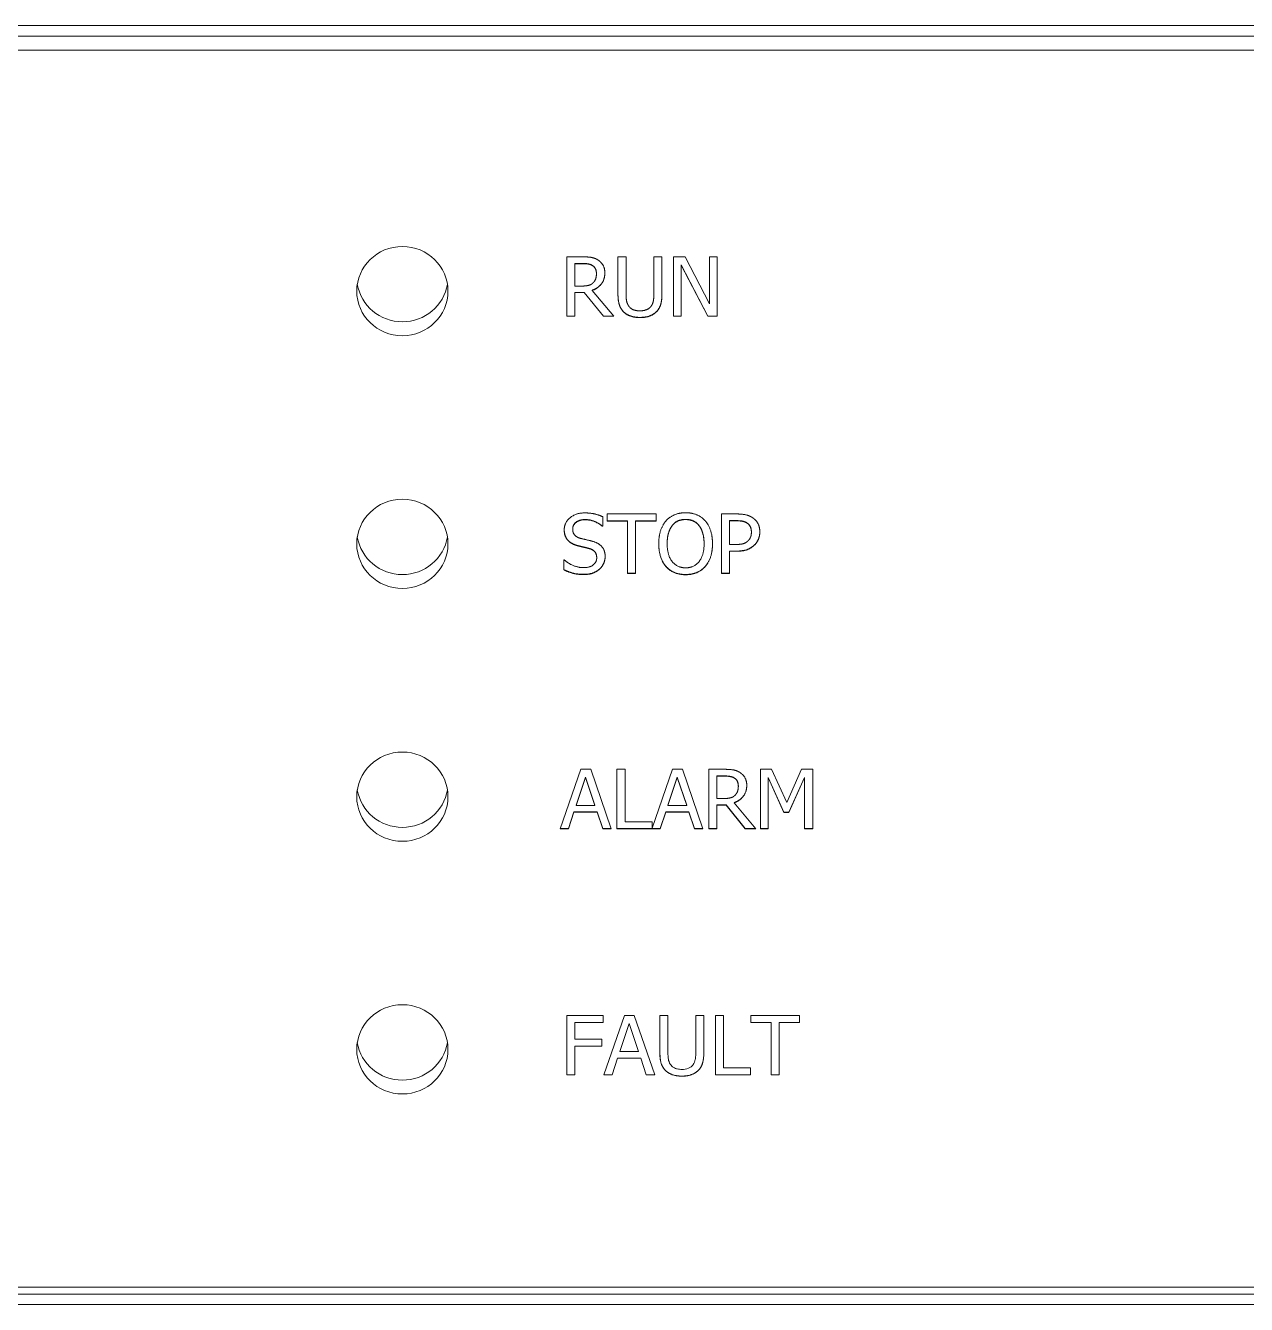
# Model space of a CAD drawing. Header units: millimetres. Extents: x 4969 to 37601, y -771 to 6478.
# Drawn here: x 28386.8 to 28426.96, y 1569.26 to 1611.32 of the extents above; entities that cross this region are included whole.
import ezdxf

# ---------------------------------------------------------------- set-up
doc = ezdxf.new("R2010")
doc.units = ezdxf.units.MM
doc.header["$LTSCALE"] = 7
doc.header["$MEASUREMENT"] = 0
doc.layers.add('REMOTE BOX ASSY(OP)$0$가시적인 것(ISO)', color=3, linetype='CONTINUOUS', lineweight=5)

msp = doc.modelspace()

# ---------------------------------------------------------------- linework, layer by layer
at = {"layer": 'REMOTE BOX ASSY(OP)$0$가시적인 것(ISO)'}
for p, q in [((28342.492, 1611.325, -0.01), (28726.492, 1611.325, -0.01)), ((28343.992, 1610.973, -0.01), (28724.992, 1610.973, -0.01)), ((28724.992, 1610.515, -0.01), (28343.992, 1610.515, -0.01)), ((28404.602, 1603.719, -0.01), (28405.117, 1603.719, -0.01)), ((28404.602, 1601.763, -0.01), (28404.602, 1603.719, -0.01)), ((28405.132, 1603.5, -0.01), (28404.867, 1603.5, -0.01)), ((28404.867, 1603.494, -0.01), (28404.867, 1603.5, -0.01)), ((28405.132, 1603.494, -0.01), (28404.867, 1603.494, -0.01)), ((28404.867, 1603.494, -0.01), (28404.867, 1602.758, -0.01)), ((28406.284, 1603.719, -0.01), (28406.55, 1603.719, -0.01)), ((28406.284, 1602.498, -0.01), (28406.284, 1603.719, -0.01)), ((28406.55, 1603.719, -0.01), (28406.55, 1602.498, -0.01)), ((28407.466, 1603.719, -0.01), (28407.731, 1603.719, -0.01)), ((28407.466, 1602.492, -0.01), (28407.466, 1603.719, -0.01)), ((28407.731, 1603.719, -0.01), (28407.731, 1602.498, -0.01)), ((28408.112, 1603.719, -0.01), (28408.49, 1603.719, -0.01)), ((28408.112, 1601.763, -0.01), (28408.112, 1603.719, -0.01)), ((28408.36, 1603.449, -0.01), (28408.36, 1603.456, -0.01)), ((28409.245, 1601.769, -0.01), (28408.36, 1603.456, -0.01)), ((28408.36, 1603.449, -0.01), (28408.36, 1601.763, -0.01)), ((28409.245, 1601.763, -0.01), (28408.36, 1603.449, -0.01)), ((28408.49, 1603.719, -0.01), (28409.295, 1602.17, -0.01)), ((28409.295, 1603.719, -0.01), (28409.543, 1603.719, -0.01)), ((28409.295, 1602.17, -0.01), (28409.295, 1603.719, -0.01)), ((28409.543, 1603.719, -0.01), (28409.543, 1601.763, -0.01)), ((28405.576, 1603.167, -0.01), (28405.576, 1603.173, -0.01)), ((28404.867, 1602.758, -0.01), (28405.101, 1602.758, -0.01)), ((28404.867, 1602.541, -0.01), (28404.867, 1602.547, -0.01)), ((28405.172, 1602.547, -0.01), (28404.867, 1602.547, -0.01)), ((28404.867, 1602.541, -0.01), (28404.867, 1601.763, -0.01)), ((28405.172, 1602.541, -0.01), (28404.867, 1602.541, -0.01)), ((28405.172, 1602.541, -0.01), (28405.172, 1602.547, -0.01)), ((28405.804, 1601.769, -0.01), (28405.172, 1602.547, -0.01)), ((28405.804, 1601.763, -0.01), (28405.172, 1602.541, -0.01)), ((28405.438, 1602.614, -0.01), (28405.438, 1602.62, -0.01)), ((28405.438, 1602.614, -0.01), (28406.149, 1601.763, -0.01)), ((28404.867, 1601.769, -0.01), (28404.602, 1601.769, -0.01)), ((28404.867, 1601.763, -0.01), (28404.602, 1601.763, -0.01)), ((28405.804, 1601.763, -0.01), (28405.804, 1601.769, -0.01)), ((28406.144, 1601.769, -0.01), (28405.804, 1601.769, -0.01)), ((28406.149, 1601.763, -0.01), (28405.804, 1601.763, -0.01)), ((28408.36, 1601.769, -0.01), (28408.112, 1601.769, -0.01)), ((28408.36, 1601.763, -0.01), (28408.112, 1601.763, -0.01)), ((28409.245, 1601.763, -0.01), (28409.245, 1601.769, -0.01)), ((28409.543, 1601.769, -0.01), (28409.245, 1601.769, -0.01)), ((28409.543, 1601.763, -0.01), (28409.245, 1601.763, -0.01)), ((28405.785, 1595.17, -0.01), (28405.785, 1594.859, -0.01)), ((28405.929, 1595.262, -0.01), (28407.537, 1595.262, -0.01)), ((28405.929, 1595.03, -0.01), (28405.929, 1595.262, -0.01)), ((28406.6, 1595.037, -0.01), (28405.929, 1595.037, -0.01)), ((28406.6, 1595.03, -0.01), (28405.929, 1595.03, -0.01)), ((28406.6, 1595.03, -0.01), (28406.6, 1595.037, -0.01)), ((28406.6, 1593.306, -0.01), (28406.6, 1595.03, -0.01)), ((28406.866, 1595.03, -0.01), (28406.866, 1595.037, -0.01)), ((28407.537, 1595.037, -0.01), (28406.866, 1595.037, -0.01)), ((28406.866, 1595.03, -0.01), (28406.866, 1593.306, -0.01)), ((28407.537, 1595.03, -0.01), (28406.866, 1595.03, -0.01)), ((28407.537, 1595.262, -0.01), (28407.537, 1595.03, -0.01)), ((28409.686, 1595.262, -0.01), (28410.188, 1595.262, -0.01)), ((28409.686, 1593.306, -0.01), (28409.686, 1595.262, -0.01)), ((28410.172, 1595.043, -0.01), (28409.952, 1595.043, -0.01)), ((28409.952, 1595.037, -0.01), (28409.952, 1595.043, -0.01)), ((28410.172, 1595.037, -0.01), (28409.952, 1595.037, -0.01)), ((28409.952, 1595.037, -0.01), (28409.952, 1594.257, -0.01)), ((28404.795, 1594.764, -0.01), (28404.795, 1594.77, -0.01)), ((28405.765, 1594.859, -0.01), (28405.765, 1594.866, -0.01)), ((28405.785, 1594.866, -0.01), (28405.765, 1594.866, -0.01)), ((28405.785, 1594.859, -0.01), (28405.765, 1594.859, -0.01)), ((28410.673, 1594.664, -0.01), (28410.673, 1594.671, -0.01)), ((28407.903, 1594.284, -0.01), (28407.903, 1594.29, -0.01)), ((28409.117, 1594.284, -0.01), (28409.117, 1594.29, -0.01)), ((28409.952, 1594.257, -0.01), (28410.133, 1594.257, -0.01)), ((28404.503, 1593.75, -0.01), (28404.522, 1593.75, -0.01)), ((28404.503, 1593.423, -0.01), (28404.503, 1593.75, -0.01)), ((28405.585, 1593.822, -0.01), (28405.585, 1593.829, -0.01)), ((28409.952, 1594.035, -0.01), (28409.952, 1594.041, -0.01)), ((28410.177, 1594.041, -0.01), (28409.952, 1594.041, -0.01)), ((28409.952, 1594.035, -0.01), (28409.952, 1593.306, -0.01)), ((28410.177, 1594.035, -0.01), (28409.952, 1594.035, -0.01)), ((28406.866, 1593.312, -0.01), (28406.6, 1593.312, -0.01)), ((28406.866, 1593.306, -0.01), (28406.6, 1593.306, -0.01)), ((28409.952, 1593.312, -0.01), (28409.686, 1593.312, -0.01)), ((28409.952, 1593.306, -0.01), (28409.686, 1593.306, -0.01)), ((28404.386, 1584.908, -0.01), (28405.06, 1586.864, -0.01)), ((28405.218, 1586.604, -0.01), (28404.91, 1585.683, -0.01)), ((28405.218, 1586.598, -0.01), (28404.91, 1585.676, -0.01)), ((28405.06, 1586.864, -0.01), (28405.388, 1586.864, -0.01)), ((28405.218, 1586.598, -0.01), (28405.218, 1586.604, -0.01)), ((28405.527, 1585.683, -0.01), (28405.218, 1586.604, -0.01)), ((28405.527, 1585.676, -0.01), (28405.218, 1586.598, -0.01)), ((28405.388, 1586.864, -0.01), (28406.062, 1584.908, -0.01)), ((28406.252, 1586.864, -0.01), (28406.517, 1586.864, -0.01)), ((28406.252, 1584.908, -0.01), (28406.252, 1586.864, -0.01)), ((28406.517, 1586.864, -0.01), (28406.517, 1585.139, -0.01)), ((28407.41, 1584.926, -0.01), (28408.078, 1586.864, -0.01)), ((28408.235, 1586.604, -0.01), (28407.927, 1585.683, -0.01)), ((28408.235, 1586.598, -0.01), (28407.927, 1585.676, -0.01)), ((28408.078, 1586.864, -0.01), (28408.406, 1586.864, -0.01)), ((28408.235, 1586.598, -0.01), (28408.235, 1586.604, -0.01)), ((28408.545, 1585.683, -0.01), (28408.235, 1586.604, -0.01)), ((28408.545, 1585.676, -0.01), (28408.235, 1586.598, -0.01)), ((28408.406, 1586.864, -0.01), (28409.08, 1584.908, -0.01)), ((28409.269, 1586.864, -0.01), (28409.785, 1586.864, -0.01)), ((28409.269, 1584.908, -0.01), (28409.269, 1586.864, -0.01)), ((28409.799, 1586.645, -0.01), (28409.535, 1586.645, -0.01)), ((28409.535, 1586.639, -0.01), (28409.535, 1586.645, -0.01)), ((28409.799, 1586.639, -0.01), (28409.535, 1586.639, -0.01)), ((28409.535, 1586.639, -0.01), (28409.535, 1585.903, -0.01)), ((28410.976, 1586.864, -0.01), (28411.339, 1586.864, -0.01)), ((28410.976, 1584.908, -0.01), (28410.976, 1586.864, -0.01)), ((28411.224, 1586.593, -0.01), (28411.224, 1586.599, -0.01)), ((28411.741, 1585.453, -0.01), (28411.224, 1586.599, -0.01)), ((28411.224, 1586.593, -0.01), (28411.224, 1584.908, -0.01)), ((28411.741, 1585.447, -0.01), (28411.224, 1586.593, -0.01)), ((28411.339, 1586.864, -0.01), (28411.838, 1585.775, -0.01)), ((28411.838, 1585.775, -0.01), (28412.321, 1586.864, -0.01)), ((28412.425, 1586.599, -0.01), (28411.903, 1585.453, -0.01)), ((28412.425, 1586.593, -0.01), (28411.903, 1585.447, -0.01)), ((28412.321, 1586.864, -0.01), (28412.691, 1586.864, -0.01)), ((28412.425, 1586.593, -0.01), (28412.425, 1586.599, -0.01)), ((28412.425, 1584.908, -0.01), (28412.425, 1586.593, -0.01)), ((28412.691, 1586.864, -0.01), (28412.691, 1584.908, -0.01)), ((28410.244, 1586.312, -0.01), (28410.244, 1586.318, -0.01)), ((28404.91, 1585.676, -0.01), (28404.91, 1585.683, -0.01)), ((28404.91, 1585.676, -0.01), (28405.527, 1585.676, -0.01)), ((28405.527, 1585.676, -0.01), (28405.527, 1585.683, -0.01)), ((28407.927, 1585.676, -0.01), (28407.927, 1585.683, -0.01)), ((28407.927, 1585.676, -0.01), (28408.545, 1585.676, -0.01)), ((28408.545, 1585.676, -0.01), (28408.545, 1585.683, -0.01)), ((28409.535, 1585.903, -0.01), (28409.769, 1585.903, -0.01)), ((28409.535, 1585.686, -0.01), (28409.535, 1585.692, -0.01)), ((28409.84, 1585.692, -0.01), (28409.535, 1585.692, -0.01)), ((28409.535, 1585.686, -0.01), (28409.535, 1584.908, -0.01)), ((28409.84, 1585.686, -0.01), (28409.535, 1585.686, -0.01)), ((28409.84, 1585.686, -0.01), (28409.84, 1585.692, -0.01)), ((28410.472, 1584.914, -0.01), (28409.84, 1585.692, -0.01)), ((28410.472, 1584.908, -0.01), (28409.84, 1585.686, -0.01)), ((28410.106, 1585.759, -0.01), (28410.106, 1585.765, -0.01)), ((28410.106, 1585.759, -0.01), (28410.817, 1584.908, -0.01)), ((28404.837, 1585.461, -0.01), (28404.655, 1584.914, -0.01)), ((28404.837, 1585.455, -0.01), (28404.655, 1584.908, -0.01)), ((28404.837, 1585.455, -0.01), (28404.837, 1585.461, -0.01)), ((28405.6, 1585.461, -0.01), (28404.837, 1585.461, -0.01)), ((28405.6, 1585.455, -0.01), (28404.837, 1585.455, -0.01)), ((28405.6, 1585.455, -0.01), (28405.6, 1585.461, -0.01)), ((28405.782, 1584.914, -0.01), (28405.6, 1585.461, -0.01)), ((28405.782, 1584.908, -0.01), (28405.6, 1585.455, -0.01)), ((28407.855, 1585.461, -0.01), (28407.673, 1584.914, -0.01)), ((28407.855, 1585.455, -0.01), (28407.673, 1584.908, -0.01)), ((28407.855, 1585.455, -0.01), (28407.855, 1585.461, -0.01)), ((28408.618, 1585.461, -0.01), (28407.855, 1585.461, -0.01)), ((28408.618, 1585.455, -0.01), (28407.855, 1585.455, -0.01)), ((28408.618, 1585.455, -0.01), (28408.618, 1585.461, -0.01)), ((28408.799, 1584.914, -0.01), (28408.618, 1585.461, -0.01)), ((28408.799, 1584.908, -0.01), (28408.618, 1585.455, -0.01)), ((28411.741, 1585.447, -0.01), (28411.741, 1585.453, -0.01)), ((28411.903, 1585.453, -0.01), (28411.741, 1585.453, -0.01)), ((28411.903, 1585.447, -0.01), (28411.741, 1585.447, -0.01)), ((28411.903, 1585.447, -0.01), (28411.903, 1585.453, -0.01)), ((28404.655, 1584.908, -0.01), (28404.386, 1584.908, -0.01)), ((28404.655, 1584.914, -0.01), (28404.388, 1584.914, -0.01)), ((28404.655, 1584.908, -0.01), (28404.655, 1584.914, -0.01)), ((28405.782, 1584.908, -0.01), (28405.782, 1584.914, -0.01)), ((28406.06, 1584.914, -0.01), (28405.782, 1584.914, -0.01)), ((28406.062, 1584.908, -0.01), (28405.782, 1584.908, -0.01)), ((28407.673, 1584.914, -0.01), (28406.252, 1584.914, -0.01)), ((28407.673, 1584.908, -0.01), (28406.252, 1584.908, -0.01)), ((28406.517, 1585.139, -0.01), (28407.41, 1585.139, -0.01)), ((28407.41, 1585.139, -0.01), (28407.41, 1584.926, -0.01)), ((28407.673, 1584.908, -0.01), (28407.673, 1584.914, -0.01)), ((28408.799, 1584.908, -0.01), (28408.799, 1584.914, -0.01)), ((28409.078, 1584.914, -0.01), (28408.799, 1584.914, -0.01)), ((28409.08, 1584.908, -0.01), (28408.799, 1584.908, -0.01)), ((28409.535, 1584.914, -0.01), (28409.269, 1584.914, -0.01)), ((28409.535, 1584.908, -0.01), (28409.269, 1584.908, -0.01)), ((28410.472, 1584.908, -0.01), (28410.472, 1584.914, -0.01)), ((28410.812, 1584.914, -0.01), (28410.472, 1584.914, -0.01)), ((28410.817, 1584.908, -0.01), (28410.472, 1584.908, -0.01)), ((28411.224, 1584.914, -0.01), (28410.976, 1584.914, -0.01)), ((28411.224, 1584.908, -0.01), (28410.976, 1584.908, -0.01)), ((28412.691, 1584.914, -0.01), (28412.425, 1584.914, -0.01)), ((28412.691, 1584.908, -0.01), (28412.425, 1584.908, -0.01)), ((28404.602, 1576.813, -0.01), (28404.602, 1578.769, -0.01)), ((28404.602, 1578.769, -0.01), (28405.798, 1578.769, -0.01)), ((28404.867, 1578.538, -0.01), (28404.867, 1578.54, -0.01)), ((28405.798, 1578.54, -0.01), (28404.867, 1578.54, -0.01)), ((28404.867, 1578.538, -0.01), (28404.867, 1577.986, -0.01)), ((28405.798, 1578.538, -0.01), (28404.867, 1578.538, -0.01)), ((28405.798, 1578.769, -0.01), (28405.798, 1578.538, -0.01)), ((28405.82, 1576.813, -0.01), (28406.495, 1578.769, -0.01)), ((28406.495, 1578.769, -0.01), (28406.822, 1578.769, -0.01)), ((28406.822, 1578.769, -0.01), (28407.496, 1576.813, -0.01)), ((28407.662, 1578.769, -0.01), (28407.927, 1578.769, -0.01)), ((28407.662, 1577.549, -0.01), (28407.662, 1578.769, -0.01)), ((28407.927, 1578.769, -0.01), (28407.927, 1577.549, -0.01)), ((28408.843, 1577.542, -0.01), (28408.843, 1578.769, -0.01)), ((28408.843, 1578.769, -0.01), (28409.109, 1578.769, -0.01)), ((28409.109, 1578.769, -0.01), (28409.109, 1577.549, -0.01)), ((28409.49, 1578.769, -0.01), (28409.756, 1578.769, -0.01)), ((28409.49, 1576.813, -0.01), (28409.49, 1578.769, -0.01)), ((28409.756, 1578.769, -0.01), (28409.756, 1577.044, -0.01)), ((28410.654, 1578.769, -0.01), (28412.261, 1578.769, -0.01)), ((28410.654, 1578.538, -0.01), (28410.654, 1578.769, -0.01)), ((28411.325, 1578.54, -0.01), (28410.654, 1578.54, -0.01)), ((28411.325, 1578.538, -0.01), (28410.654, 1578.538, -0.01)), ((28411.325, 1578.538, -0.01), (28411.325, 1578.54, -0.01)), ((28411.325, 1576.813, -0.01), (28411.325, 1578.538, -0.01)), ((28412.261, 1578.54, -0.01), (28411.59, 1578.54, -0.01)), ((28411.59, 1578.538, -0.01), (28411.59, 1578.54, -0.01)), ((28412.261, 1578.538, -0.01), (28411.59, 1578.538, -0.01)), ((28411.59, 1578.538, -0.01), (28411.59, 1576.813, -0.01)), ((28412.261, 1578.769, -0.01), (28412.261, 1578.538, -0.01)), ((28406.652, 1578.505, -0.01), (28406.344, 1577.584, -0.01)), ((28406.652, 1578.503, -0.01), (28406.344, 1577.582, -0.01)), ((28406.961, 1577.584, -0.01), (28406.652, 1578.505, -0.01)), ((28406.652, 1578.503, -0.01), (28406.652, 1578.505, -0.01)), ((28406.961, 1577.582, -0.01), (28406.652, 1578.503, -0.01)), ((28404.867, 1577.986, -0.01), (28405.759, 1577.986, -0.01)), ((28405.759, 1577.757, -0.01), (28404.867, 1577.757, -0.01)), ((28404.867, 1577.755, -0.01), (28404.867, 1577.757, -0.01)), ((28405.759, 1577.755, -0.01), (28404.867, 1577.755, -0.01)), ((28404.867, 1577.755, -0.01), (28404.867, 1576.813, -0.01)), ((28405.759, 1577.986, -0.01), (28405.759, 1577.755, -0.01)), ((28406.271, 1577.362, -0.01), (28406.09, 1576.815, -0.01)), ((28406.271, 1577.36, -0.01), (28406.09, 1576.813, -0.01)), ((28407.034, 1577.362, -0.01), (28406.271, 1577.362, -0.01)), ((28406.271, 1577.36, -0.01), (28406.271, 1577.362, -0.01)), ((28407.034, 1577.36, -0.01), (28406.271, 1577.36, -0.01)), ((28406.344, 1577.582, -0.01), (28406.344, 1577.584, -0.01)), ((28406.344, 1577.582, -0.01), (28406.961, 1577.582, -0.01)), ((28406.961, 1577.582, -0.01), (28406.961, 1577.584, -0.01)), ((28407.216, 1576.815, -0.01), (28407.034, 1577.362, -0.01)), ((28407.034, 1577.36, -0.01), (28407.034, 1577.362, -0.01)), ((28407.216, 1576.813, -0.01), (28407.034, 1577.36, -0.01)), ((28409.756, 1577.044, -0.01), (28410.649, 1577.044, -0.01)), ((28410.649, 1577.044, -0.01), (28410.649, 1576.813, -0.01)), ((28404.867, 1576.815, -0.01), (28404.602, 1576.815, -0.01)), ((28404.867, 1576.813, -0.01), (28404.602, 1576.813, -0.01)), ((28406.09, 1576.813, -0.01), (28405.82, 1576.813, -0.01)), ((28406.09, 1576.815, -0.01), (28405.821, 1576.815, -0.01)), ((28406.09, 1576.813, -0.01), (28406.09, 1576.815, -0.01)), ((28407.496, 1576.815, -0.01), (28407.216, 1576.815, -0.01)), ((28407.216, 1576.813, -0.01), (28407.216, 1576.815, -0.01)), ((28407.496, 1576.813, -0.01), (28407.216, 1576.813, -0.01)), ((28410.649, 1576.815, -0.01), (28409.49, 1576.815, -0.01)), ((28410.649, 1576.813, -0.01), (28409.49, 1576.813, -0.01)), ((28411.59, 1576.815, -0.01), (28411.325, 1576.815, -0.01)), ((28411.59, 1576.813, -0.01), (28411.325, 1576.813, -0.01)), ((28724.992, 1569.829, -0.01), (28343.992, 1569.829, -0.01)), ((28342.492, 1569.597, -0.01), (28726.492, 1569.597, -0.01)), ((28726.492, 1569.265, -0.01), (28342.492, 1569.265, -0.01))]:
    msp.add_line(p, q, dxfattribs=at)
for centre, major_axis in [((28399.192, 1602.592, -0.01), (-1.5, 0)), ((28399.192, 1594.278, -0.01), (-1.5, 0)), ((28399.192, 1585.964, -0.01), (-1.5, 0)), ((28399.192, 1577.654, -0.01), (1.5, 0))]:
    msp.add_ellipse(centre, major_axis=major_axis, ratio=0.978148, dxfattribs=at)
for centre, start_param, end_param in [((28399.192, 1603.05, -0.01), 0.156513, 2.98508), ((28399.192, 1594.736, -0.01), 0.156513, 2.98508), ((28399.192, 1586.421, -0.01), 0.156513, 2.98508), ((28399.192, 1578.107, -0.01), 0.155079, 2.986514)]:
    msp.add_ellipse(centre, major_axis=(-1.5, 0), ratio=0.978148, start_param=start_param, end_param=end_param, dxfattribs=at)
for points in [[(28405.117, 1603.719, -0.01), (28405.289, 1603.719, -0.01), (28405.521, 1603.682, -0.01), (28405.626, 1603.616, -0.01)], [(28405.449, 1603.433, -0.01), (28405.393, 1603.47, -0.01), (28405.242, 1603.5, -0.01), (28405.132, 1603.5, -0.01)], [(28405.449, 1603.427, -0.01), (28405.393, 1603.464, -0.01), (28405.242, 1603.494, -0.01), (28405.132, 1603.494, -0.01)], [(28405.576, 1603.173, -0.01), (28405.576, 1603.259, -0.01), (28405.514, 1603.391, -0.01), (28405.449, 1603.433, -0.01)], [(28405.576, 1603.167, -0.01), (28405.576, 1603.253, -0.01), (28405.514, 1603.384, -0.01), (28405.449, 1603.427, -0.01)], [(28405.626, 1603.616, -0.01), (28405.731, 1603.549, -0.01), (28405.853, 1603.342, -0.01), (28405.853, 1603.188, -0.01)], [(28405.853, 1603.188, -0.01), (28405.853, 1602.974, -0.01), (28405.629, 1602.684, -0.01), (28405.438, 1602.614, -0.01)], [(28405.462, 1602.86, -0.01), (28405.521, 1602.914, -0.01), (28405.576, 1603.066, -0.01), (28405.576, 1603.167, -0.01)], [(28405.101, 1602.758, -0.01), (28405.216, 1602.758, -0.01), (28405.399, 1602.798, -0.01), (28405.462, 1602.86, -0.01)], [(28406.475, 1601.908, -0.01), (28406.37, 1602.01, -0.01), (28406.284, 1602.295, -0.01), (28406.284, 1602.504, -0.01)], [(28407.731, 1602.504, -0.01), (28407.731, 1602.3, -0.01), (28407.647, 1602.008, -0.01), (28407.54, 1601.908, -0.01)], [(28406.475, 1601.902, -0.01), (28406.37, 1602.004, -0.01), (28406.284, 1602.289, -0.01), (28406.284, 1602.498, -0.01)], [(28406.55, 1602.498, -0.01), (28406.55, 1602.362, -0.01), (28406.585, 1602.178, -0.01), (28406.636, 1602.103, -0.01)], [(28406.636, 1602.103, -0.01), (28406.689, 1602.024, -0.01), (28406.874, 1601.943, -0.01), (28407.007, 1601.943, -0.01)], [(28407.007, 1601.943, -0.01), (28407.132, 1601.943, -0.01), (28407.326, 1602.024, -0.01), (28407.38, 1602.103, -0.01)], [(28407.38, 1602.103, -0.01), (28407.43, 1602.178, -0.01), (28407.466, 1602.36, -0.01), (28407.466, 1602.492, -0.01)], [(28407.731, 1602.498, -0.01), (28407.731, 1602.294, -0.01), (28407.647, 1602.002, -0.01), (28407.54, 1601.902, -0.01)], [(28407.007, 1601.728, -0.01), (28406.83, 1601.728, -0.01), (28406.568, 1601.818, -0.01), (28406.475, 1601.908, -0.01)], [(28407.007, 1601.721, -0.01), (28406.83, 1601.721, -0.01), (28406.568, 1601.812, -0.01), (28406.475, 1601.902, -0.01)], [(28407.54, 1601.908, -0.01), (28407.444, 1601.816, -0.01), (28407.192, 1601.728, -0.01), (28407.007, 1601.728, -0.01)], [(28407.54, 1601.902, -0.01), (28407.444, 1601.81, -0.01), (28407.192, 1601.721, -0.01), (28407.007, 1601.721, -0.01)], [(28404.517, 1594.737, -0.01), (28404.517, 1594.975, -0.01), (28404.897, 1595.297, -0.01), (28405.19, 1595.297, -0.01)], [(28405.208, 1595.078, -0.01), (28405.023, 1595.078, -0.01), (28404.795, 1594.908, -0.01), (28404.795, 1594.77, -0.01)], [(28405.208, 1595.072, -0.01), (28405.023, 1595.072, -0.01), (28404.795, 1594.902, -0.01), (28404.795, 1594.764, -0.01)], [(28405.19, 1595.297, -0.01), (28405.359, 1595.297, -0.01), (28405.657, 1595.232, -0.01), (28405.785, 1595.17, -0.01)], [(28405.765, 1594.866, -0.01), (28405.67, 1594.951, -0.01), (28405.372, 1595.078, -0.01), (28405.208, 1595.078, -0.01)], [(28405.765, 1594.859, -0.01), (28405.67, 1594.945, -0.01), (28405.372, 1595.072, -0.01), (28405.208, 1595.072, -0.01)], [(28407.626, 1594.284, -0.01), (28407.626, 1594.53, -0.01), (28407.751, 1594.904, -0.01), (28407.866, 1595.038, -0.01)], [(28407.866, 1595.038, -0.01), (28407.983, 1595.168, -0.01), (28408.308, 1595.303, -0.01), (28408.509, 1595.303, -0.01)], [(28408.511, 1595.084, -0.01), (28408.367, 1595.084, -0.01), (28408.149, 1594.986, -0.01), (28408.067, 1594.881, -0.01)], [(28408.511, 1595.078, -0.01), (28408.367, 1595.078, -0.01), (28408.149, 1594.98, -0.01), (28408.067, 1594.875, -0.01)], [(28408.509, 1595.303, -0.01), (28408.714, 1595.303, -0.01), (28409.041, 1595.164, -0.01), (28409.154, 1595.038, -0.01)], [(28408.953, 1594.881, -0.01), (28408.874, 1594.983, -0.01), (28408.65, 1595.084, -0.01), (28408.511, 1595.084, -0.01)], [(28408.953, 1594.875, -0.01), (28408.874, 1594.977, -0.01), (28408.65, 1595.078, -0.01), (28408.511, 1595.078, -0.01)], [(28409.154, 1595.038, -0.01), (28409.268, 1594.908, -0.01), (28409.394, 1594.528, -0.01), (28409.394, 1594.284, -0.01)], [(28410.529, 1594.969, -0.01), (28410.466, 1595.01, -0.01), (28410.297, 1595.043, -0.01), (28410.172, 1595.043, -0.01)], [(28410.529, 1594.962, -0.01), (28410.466, 1595.004, -0.01), (28410.297, 1595.037, -0.01), (28410.172, 1595.037, -0.01)], [(28410.188, 1595.262, -0.01), (28410.367, 1595.262, -0.01), (28410.616, 1595.205, -0.01), (28410.712, 1595.14, -0.01)], [(28410.673, 1594.671, -0.01), (28410.673, 1594.772, -0.01), (28410.602, 1594.921, -0.01), (28410.529, 1594.969, -0.01)], [(28410.673, 1594.664, -0.01), (28410.673, 1594.766, -0.01), (28410.602, 1594.915, -0.01), (28410.529, 1594.962, -0.01)], [(28410.712, 1595.14, -0.01), (28410.824, 1595.065, -0.01), (28410.95, 1594.835, -0.01), (28410.95, 1594.672, -0.01)], [(28404.647, 1594.384, -0.01), (28404.585, 1594.449, -0.01), (28404.517, 1594.623, -0.01), (28404.517, 1594.737, -0.01)], [(28404.795, 1594.764, -0.01), (28404.795, 1594.641, -0.01), (28404.929, 1594.493, -0.01), (28405.055, 1594.46, -0.01)], [(28408.067, 1594.881, -0.01), (28407.987, 1594.781, -0.01), (28407.903, 1594.48, -0.01), (28407.903, 1594.29, -0.01)], [(28408.067, 1594.875, -0.01), (28407.987, 1594.775, -0.01), (28407.903, 1594.474, -0.01), (28407.903, 1594.284, -0.01)], [(28409.117, 1594.29, -0.01), (28409.117, 1594.483, -0.01), (28409.031, 1594.783, -0.01), (28408.953, 1594.881, -0.01)], [(28409.117, 1594.284, -0.01), (28409.117, 1594.477, -0.01), (28409.031, 1594.777, -0.01), (28408.953, 1594.875, -0.01)], [(28410.56, 1594.374, -0.01), (28410.62, 1594.433, -0.01), (28410.673, 1594.571, -0.01), (28410.673, 1594.664, -0.01)], [(28410.95, 1594.672, -0.01), (28410.95, 1594.545, -0.01), (28410.858, 1594.317, -0.01), (28410.775, 1594.238, -0.01)], [(28404.978, 1594.217, -0.01), (28404.874, 1594.244, -0.01), (28404.71, 1594.325, -0.01), (28404.647, 1594.39, -0.01)], [(28404.978, 1594.211, -0.01), (28404.874, 1594.238, -0.01), (28404.71, 1594.319, -0.01), (28404.647, 1594.384, -0.01)], [(28405.339, 1594.128, -0.01), (28405.247, 1594.154, -0.01), (28405.093, 1594.189, -0.01), (28404.978, 1594.217, -0.01)], [(28405.339, 1594.122, -0.01), (28405.247, 1594.147, -0.01), (28405.093, 1594.182, -0.01), (28404.978, 1594.211, -0.01)], [(28405.055, 1594.46, -0.01), (28405.14, 1594.438, -0.01), (28405.385, 1594.381, -0.01), (28405.466, 1594.357, -0.01)], [(28405.585, 1593.829, -0.01), (28405.585, 1593.946, -0.01), (28405.467, 1594.092, -0.01), (28405.339, 1594.128, -0.01)], [(28405.585, 1593.822, -0.01), (28405.585, 1593.94, -0.01), (28405.467, 1594.086, -0.01), (28405.339, 1594.122, -0.01)], [(28405.466, 1594.357, -0.01), (28405.671, 1594.295, -0.01), (28405.863, 1594.046, -0.01), (28405.863, 1593.864, -0.01)], [(28407.864, 1593.531, -0.01), (28407.749, 1593.661, -0.01), (28407.626, 1594.043, -0.01), (28407.626, 1594.284, -0.01)], [(28407.903, 1594.284, -0.01), (28407.903, 1593.899, -0.01), (28408.234, 1593.49, -0.01), (28408.511, 1593.49, -0.01)], [(28408.511, 1593.49, -0.01), (28408.788, 1593.49, -0.01), (28409.117, 1593.899, -0.01), (28409.117, 1594.284, -0.01)], [(28409.394, 1594.284, -0.01), (28409.394, 1594.046, -0.01), (28409.271, 1593.661, -0.01), (28409.154, 1593.531, -0.01)], [(28410.133, 1594.257, -0.01), (28410.295, 1594.257, -0.01), (28410.495, 1594.308, -0.01), (28410.56, 1594.374, -0.01)], [(28410.775, 1594.244, -0.01), (28410.671, 1594.144, -0.01), (28410.391, 1594.041, -0.01), (28410.177, 1594.041, -0.01)], [(28410.775, 1594.238, -0.01), (28410.671, 1594.138, -0.01), (28410.391, 1594.035, -0.01), (28410.177, 1594.035, -0.01)], [(28404.522, 1593.75, -0.01), (28404.654, 1593.629, -0.01), (28404.986, 1593.496, -0.01), (28405.14, 1593.496, -0.01)], [(28405.14, 1593.496, -0.01), (28405.36, 1593.496, -0.01), (28405.585, 1593.675, -0.01), (28405.585, 1593.822, -0.01)], [(28405.863, 1593.864, -0.01), (28405.863, 1593.748, -0.01), (28405.767, 1593.526, -0.01), (28405.681, 1593.448, -0.01)], [(28405.159, 1593.277, -0.01), (28404.942, 1593.277, -0.01), (28404.637, 1593.366, -0.01), (28404.503, 1593.429, -0.01)], [(28405.159, 1593.271, -0.01), (28404.942, 1593.271, -0.01), (28404.637, 1593.36, -0.01), (28404.503, 1593.423, -0.01)], [(28405.681, 1593.455, -0.01), (28405.585, 1593.369, -0.01), (28405.342, 1593.277, -0.01), (28405.159, 1593.277, -0.01)], [(28405.681, 1593.448, -0.01), (28405.585, 1593.363, -0.01), (28405.342, 1593.271, -0.01), (28405.159, 1593.271, -0.01)], [(28408.509, 1593.271, -0.01), (28408.307, 1593.271, -0.01), (28407.983, 1593.405, -0.01), (28407.864, 1593.537, -0.01)], [(28408.509, 1593.264, -0.01), (28408.307, 1593.264, -0.01), (28407.983, 1593.399, -0.01), (28407.864, 1593.531, -0.01)], [(28409.154, 1593.537, -0.01), (28409.031, 1593.401, -0.01), (28408.705, 1593.271, -0.01), (28408.509, 1593.271, -0.01)], [(28409.154, 1593.531, -0.01), (28409.031, 1593.394, -0.01), (28408.705, 1593.264, -0.01), (28408.509, 1593.264, -0.01)], [(28409.785, 1586.864, -0.01), (28409.957, 1586.864, -0.01), (28410.188, 1586.827, -0.01), (28410.294, 1586.761, -0.01)], [(28410.117, 1586.578, -0.01), (28410.06, 1586.615, -0.01), (28409.91, 1586.645, -0.01), (28409.799, 1586.645, -0.01)], [(28410.117, 1586.572, -0.01), (28410.06, 1586.609, -0.01), (28409.91, 1586.639, -0.01), (28409.799, 1586.639, -0.01)], [(28410.244, 1586.318, -0.01), (28410.244, 1586.404, -0.01), (28410.182, 1586.536, -0.01), (28410.117, 1586.578, -0.01)], [(28410.244, 1586.312, -0.01), (28410.244, 1586.398, -0.01), (28410.182, 1586.529, -0.01), (28410.117, 1586.572, -0.01)], [(28410.294, 1586.761, -0.01), (28410.399, 1586.694, -0.01), (28410.521, 1586.487, -0.01), (28410.521, 1586.333, -0.01)], [(28410.521, 1586.333, -0.01), (28410.521, 1586.119, -0.01), (28410.297, 1585.829, -0.01), (28410.106, 1585.759, -0.01)], [(28410.13, 1586.005, -0.01), (28410.188, 1586.059, -0.01), (28410.244, 1586.211, -0.01), (28410.244, 1586.312, -0.01)], [(28409.769, 1585.903, -0.01), (28409.884, 1585.903, -0.01), (28410.067, 1585.943, -0.01), (28410.13, 1586.005, -0.01)], [(28407.853, 1576.955, -0.01), (28407.748, 1577.056, -0.01), (28407.662, 1577.341, -0.01), (28407.662, 1577.551, -0.01)], [(28409.109, 1577.551, -0.01), (28409.109, 1577.346, -0.01), (28409.025, 1577.054, -0.01), (28408.918, 1576.955, -0.01)], [(28408.385, 1576.774, -0.01), (28408.208, 1576.774, -0.01), (28407.945, 1576.864, -0.01), (28407.853, 1576.955, -0.01)], [(28408.918, 1576.955, -0.01), (28408.822, 1576.863, -0.01), (28408.569, 1576.774, -0.01), (28408.385, 1576.774, -0.01)]]:
    msp.add_open_spline(points, degree=2, dxfattribs=at)
for points, degree, knots in [([(28405.853, 1603.191, -0.01), (28405.852, 1602.979, -0.01), (28405.629, 1602.69, -0.01), (28405.438, 1602.62, -0.01)], 2, [0.00739, 0.00739, 0.00739, 1, 2, 2, 2]), ([(28404.647, 1594.39, -0.01), (28404.585, 1594.455, -0.01), (28404.518, 1594.628, -0.01), (28404.517, 1594.74, -0.01)], 2, [0, 0, 0, 1, 1.985467, 1.985467, 1.985467]), ([(28410.95, 1594.675, -0.01), (28410.95, 1594.55, -0.01), (28410.858, 1594.323, -0.01), (28410.775, 1594.244, -0.01)], 2, [0.011719, 0.011719, 0.011719, 1, 2, 2, 2]), ([(28407.864, 1593.537, -0.01), (28407.749, 1593.667, -0.01), (28407.626, 1594.048, -0.01), (28407.626, 1594.287, -0.01)], 2, [0, 0, 0, 1, 1.993566, 1.993566, 1.993566]), ([(28409.394, 1594.287, -0.01), (28409.394, 1594.051, -0.01), (28409.271, 1593.667, -0.01), (28409.154, 1593.537, -0.01)], 2, [0.006518, 0.006518, 0.006518, 1, 2, 2, 2]), ([(28405.863, 1593.867, -0.01), (28405.862, 1593.753, -0.01), (28405.767, 1593.532, -0.01), (28405.681, 1593.455, -0.01)], 2, [0.012759, 0.012759, 0.012759, 1, 2, 2, 2]), ([(28410.521, 1586.336, -0.01), (28410.52, 1586.124, -0.01), (28410.297, 1585.835, -0.01), (28410.106, 1585.765, -0.01)], 2, [0.00739, 0.00739, 0.00739, 1, 2, 2, 2]), ([(28407.853, 1576.953, -0.01), (28407.798, 1577.005, -0.01), (28407.756, 1577.066, -0.01), (28407.702, 1577.194, -0.01), (28407.662, 1577.314, -0.01), (28407.662, 1577.549, -0.01)], 3, [0, 0, 0, 0, 0.02306878, 0.02306878, 0.04232591, 0.04232591, 0.04232591, 0.04232591]), ([(28407.927, 1577.549, -0.01), (28407.927, 1577.476, -0.01), (28407.931, 1577.392, -0.01), (28407.951, 1577.288, -0.01), (28407.966, 1577.223, -0.01), (28408.013, 1577.154, -0.01)], 3, [0, 0, 0, 0, 0.02241116, 0.02241116, 0.03231035, 0.03231035, 0.03231035, 0.03231035]), ([(28408.757, 1577.154, -0.01), (28408.791, 1577.203, -0.01), (28408.813, 1577.257, -0.01), (28408.831, 1577.348, -0.01), (28408.843, 1577.417, -0.01), (28408.843, 1577.542, -0.01)], 3, [0, 0, 0, 0, 0.01812444, 0.01812444, 0.02856769, 0.02856769, 0.02856769, 0.02856769]), ([(28409.109, 1577.549, -0.01), (28409.109, 1577.433, -0.01), (28409.099, 1577.309, -0.01), (28409.06, 1577.174, -0.01), (28409.044, 1577.122, -0.01), (28408.983, 1577.023, -0.01), (28408.953, 1576.986, -0.01), (28408.918, 1576.953, -0.01)], 3, [0, 0, 0, 0, 0.03533537, 0.03533537, 0.04305245, 0.04305245, 0.04853544, 0.04853544, 0.04853544, 0.04853544]), ([(28408.385, 1576.772, -0.01), (28408.281, 1576.772, -0.01), (28408.174, 1576.783, -0.01), (28408.04, 1576.83, -0.01), (28407.998, 1576.848, -0.01), (28407.918, 1576.896, -0.01), (28407.884, 1576.922, -0.01), (28407.853, 1576.953, -0.01)], 3, [0, 0, 0, 0, 0.03100021, 0.03100021, 0.0427408, 0.0427408, 0.05299928, 0.05299928, 0.05299928, 0.05299928]), ([(28408.013, 1577.154, -0.01), (28408.038, 1577.118, -0.01), (28408.068, 1577.088, -0.01), (28408.151, 1577.033, -0.01), (28408.199, 1577.018, -0.01), (28408.283, 1576.998, -0.01), (28408.334, 1576.994, -0.01), (28408.385, 1576.994, -0.01)], 3, [0, 0, 0, 0, 0.01327437, 0.01327437, 0.02998232, 0.02998232, 0.0532675, 0.0532675, 0.0532675, 0.0532675]), ([(28408.385, 1576.994, -0.01), (28408.46, 1576.994, -0.01), (28408.534, 1577.005, -0.01), (28408.626, 1577.042, -0.01), (28408.659, 1577.057, -0.01), (28408.717, 1577.104, -0.01), (28408.739, 1577.127, -0.01), (28408.757, 1577.154, -0.01)], 3, [0, 0, 0, 0, 0.02252372, 0.02252372, 0.02964384, 0.02964384, 0.03513624, 0.03513624, 0.03513624, 0.03513624]), ([(28408.918, 1576.953, -0.01), (28408.86, 1576.897, -0.01), (28408.793, 1576.854, -0.01), (28408.658, 1576.801, -0.01), (28408.557, 1576.772, -0.01), (28408.385, 1576.772, -0.01)], 3, [0, 0, 0, 0, 0.02445203, 0.02445203, 0.04364388, 0.04364388, 0.04364388, 0.04364388])]:
    msp.add_open_spline(points, degree=degree, knots=knots, dxfattribs=at)

doc.saveas('drawing.dxf')
